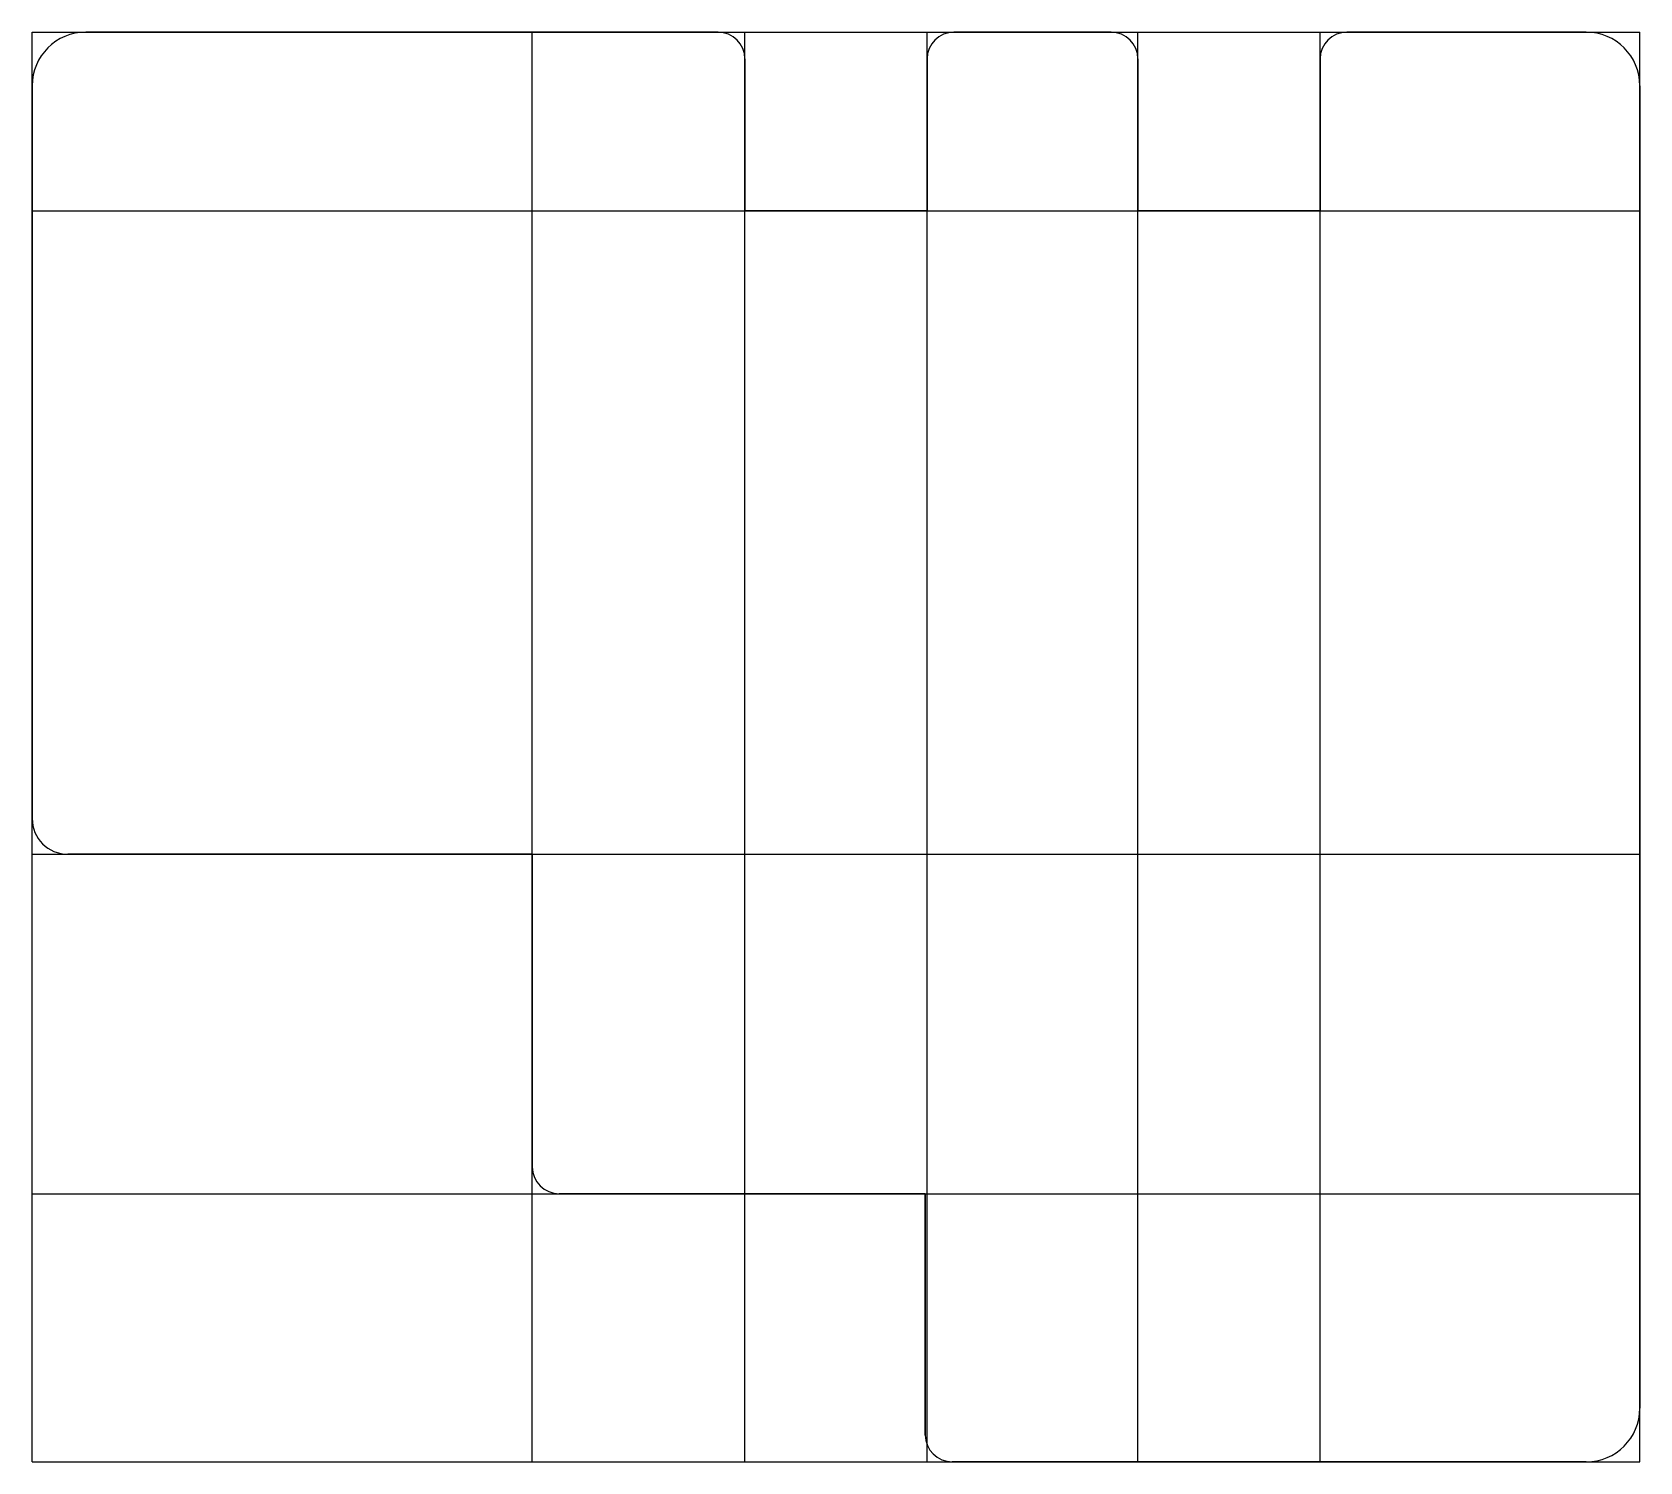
# Model space of a CAD drawing. Extents: x -39.9 to 50.1, y -70 to 10.
import ezdxf

# ---------------------------------------------------------------- set-up
doc = ezdxf.new("R2010")
doc.units = 0
doc.layers.get('0').update_dxf_attribs({"linetype": 'CONTINUOUS'})

msp = doc.modelspace()

# ---------------------------------------------------------------- linework, layer by layer
at = {"linetype": 'CONTINUOUS'}
for p, q in [((-39.9, 10), (50.1, 10)), ((-39.9, -70), (-39.9, 10)), ((-1.5, 10), (-36.9, 10)), ((-36.9, 10), (-1.5, 10)), ((-1.5, 10), (-36.9, 10)), ((-11.9, -70), (-11.9, 10)), ((0, -70), (0, 10)), ((10.2, -70), (10.2, 10)), ((20.5, 10), (11.7, 10)), ((11.7, 10), (20.5, 10)), ((20.5, 10), (11.7, 10)), ((22, -70), (22, 10)), ((32.2, -70), (32.2, 10)), ((47.1, 10), (33.7, 10)), ((33.7, 10), (47.1, 10)), ((47.1, 10), (33.7, 10)), ((50.1, -70), (50.1, 10)), ((0, 0), (0, 8.5)), ((0, 8.5), (0, 0)), ((0, 0), (0, 8.5)), ((10.2, 8.5), (10.2, 0)), ((10.2, 0), (10.2, 8.5)), ((10.2, 8.5), (10.2, 0)), ((22, 0), (22, 8.5)), ((22, 8.5), (22, 0)), ((22, 0), (22, 8.5)), ((32.2, 8.5), (32.2, 0)), ((32.2, 0), (32.2, 8.5)), ((32.2, 8.5), (32.2, 0)), ((-39.9, 7), (-39.9, -34)), ((-39.9, -34), (-39.9, 7)), ((-39.9, 7), (-39.9, -34)), ((50.1, -67), (50.1, 7)), ((50.1, 7), (50.1, -67)), ((50.1, -67), (50.1, 7)), ((-39.9, 0), (50.1, 0)), ((10.2, 0), (0, 0)), ((0, 0), (10.2, 0)), ((10.2, 0), (0, 0)), ((32.2, 0), (22, 0)), ((22, 0), (32.2, 0)), ((32.2, 0), (22, 0)), ((-39.9, -36), (50.1, -36)), ((-37.9, -36), (-11.9, -36)), ((-11.9, -36), (-37.9, -36)), ((-37.9, -36), (-11.9, -36)), ((-11.9, -36), (-11.9, -53.5)), ((-11.9, -53.5), (-11.9, -36)), ((-11.9, -36), (-11.9, -53.5)), ((-39.9, -55), (50.1, -55)), ((-10.4, -55), (10.1, -55)), ((10.1, -55), (-10.4, -55)), ((-10.4, -55), (10.1, -55)), ((10.1, -55), (10.1, -68.5)), ((10.1, -68.5), (10.1, -55)), ((10.1, -55), (10.1, -68.5)), ((-39.9, -70), (50.1, -70)), ((11.6, -70), (47.1, -70)), ((47.1, -70), (11.6, -70)), ((11.6, -70), (47.1, -70))]:
    msp.add_line(p, q, dxfattribs=at)
for centre, radius, start, end in [((-36.9, 7), 3, 90, 180), ((-36.9, 7), 3, 90, 180), ((-36.9, 7), 3, 90, 180), ((-1.5, 8.5), 1.5, 0, 90), ((-1.5, 8.5), 1.5, 0, 90), ((-1.5, 8.5), 1.5, 0, 90), ((11.7, 8.5), 1.5, 90, 180), ((11.7, 8.5), 1.5, 90, 180), ((11.7, 8.5), 1.5, 90, 180), ((20.5, 8.5), 1.5, 0, 90), ((20.5, 8.5), 1.5, 0, 90), ((20.5, 8.5), 1.5, 0, 90), ((33.7, 8.5), 1.5, 90, 180), ((33.7, 8.5), 1.5, 90, 180), ((33.7, 8.5), 1.5, 90, 180), ((47.1, 7), 3, 0, 90), ((47.1, 7), 3, 0, 90), ((47.1, 7), 3, 0, 90), ((-37.9, -34), 2, 180, 270), ((-37.9, -34), 2, 180, 270), ((-37.9, -34), 2, 180, 270), ((-10.4, -53.5), 1.5, 180, 270), ((-10.4, -53.5), 1.5, 180, 270), ((-10.4, -53.5), 1.5, 180, 270), ((47.1, -67), 3, 270, 0), ((47.1, -67), 3, 270, 0), ((47.1, -67), 3, 270, 0), ((11.6, -68.5), 1.5, 180, 270), ((11.6, -68.5), 1.5, 180, 270), ((11.6, -68.5), 1.5, 180, 270)]:
    msp.add_arc(centre, radius, start, end, dxfattribs=at)

doc.saveas('drawing.dxf')
